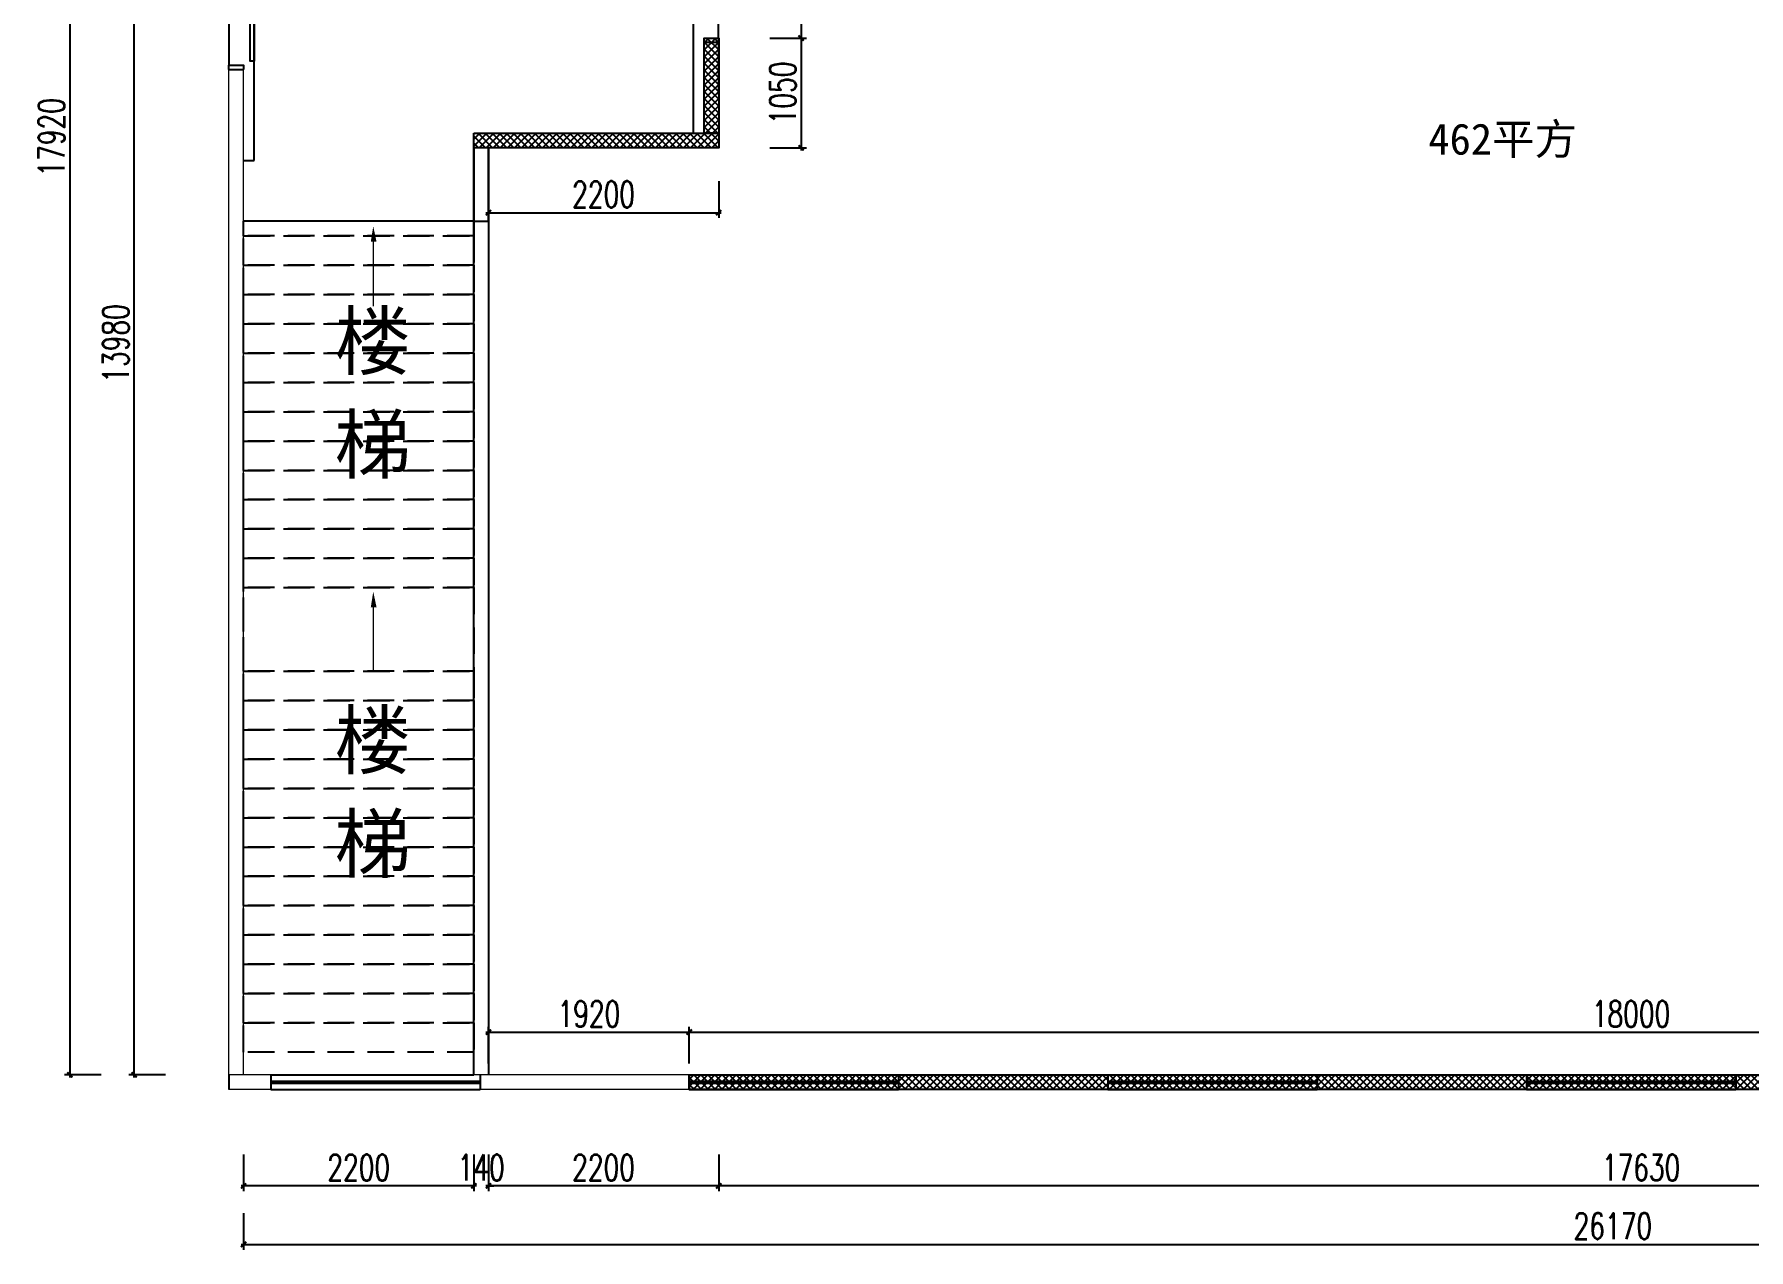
# Model space of a CAD drawing. Header units: millimetres. Extents: x 5625199 to 7433318, y -3316392 to -2552493.
# Drawn here: x 5802451 to 5818836, y -2599700 to -2588084 of the extents above; entities that cross this region are included whole.
import ezdxf

# ---------------------------------------------------------------- set-up
doc = ezdxf.new("R2010")
doc.units = ezdxf.units.MM
doc.header["$PDMODE"] = 35
doc.header["$PDSIZE"] = -10
doc.linetypes.add('DASHEDX2', pattern=[38.1, 25.4, -12.7])
for name, color, linetype in [('8', 8, 'Continuous'), ('PL-新建墙体', 5, 'Continuous'), ('PL-门', 4, 'Continuous')]:
    doc.layers.add(name, color=color, linetype=linetype)
doc.styles.add('PDF NSimSun', font='')
doc.styles.add('PDF SimSun', font='')
doc.styles.add('标注-尺寸', font='simplex.shx', dxfattribs={"width": 0.7})
doc.styles.get('PDF NSimSun').set_extended_font_data('NSimSun')
doc.styles.get('PDF SimSun').set_extended_font_data('SimSun')
doc.dimstyles.new('MS55', dxfattribs={"dimscale": 0, "dimtxt": 5, "dimasz": 1, "dimexe": 1, "dimexo": 0.8, "dimgap": 1, "dimtad": 1, "dimdec": 0, "dimrnd": 5, "dimdsep": 46, "dimtxsty": '标注-尺寸', "dimblk": 'ARCHTICK', "dimcen": 0, "dimdle": 0.5, "dimclrd": 256, "dimclre": 256, "dimclrt": 50, "dimadec": 0, "dimazin": 0, "dimtfac": 1, "dimtdec": 0, "dimtix": 1, "dimtofl": 0, "dimtmove": 2, "dimatfit": 3, "dimldrblk": 'jt2', "dimfxl": 6, "dimfxlon": 1, "dimtvp": 1, "dimtolj": 1, "dimtzin": 0, "dimarcsym": 0})

# ---------------------------------------------------------------- blocks, each defined once
blk = doc.blocks.new('_ArchTick')
at = {"color": 0, "linetype": 'ByBlock', "const_width": 0.4}
blk.add_lwpolyline([(-0.5, -0.5), (0.5, 0.5)], dxfattribs=at)
blk = doc.blocks.new('*D1191')
at = {"layer": '8', "lineweight": -2, "ltscale": 500, "transparency": 16777216}
for p, q in [((5803705, -2584049), (5803355, -2584049)), ((5803405, -2598054), (5803405, -2584024)), ((5803705, -2598029), (5803355, -2598029))]:
    blk.add_line(p, q, dxfattribs=at)
at = {"layer": 'Defpoints', "color": 0, "transparency": 16777216}
for p in [(5803405, -2584049), (5804512, -2584049), (5804512, -2598029)]:
    blk.add_point(p, dxfattribs=at)
at = {"layer": '8', "linetype": 'ByBlock', "lineweight": -2, "transparency": 16777216, "xscale": 50.00000000000007, "yscale": 50.00000000000007, "zscale": 50.00000000000007}
for p, rotation in [((5803405, -2584049), 90), ((5803405, -2598029), 270)]:
    blk.add_blockref('_ArchTick', p, dxfattribs=dict(at, rotation=rotation))
at = {"layer": '8', "color": 50, "ltscale": 500, "transparency": 16777216, "insert": (5803230, -2591039), "char_height": 250, "attachment_point": 5, "rotation": 90, "style": '标注-尺寸'}
blk.add_mtext('\\A1;13980', dxfattribs=at)
blk = doc.blocks.new('jt2')
at = {"ltscale": 0.1}
blk.add_line((0, 0), (-1, 0), dxfattribs=at)
at = {"color": 6, "ltscale": 0.1}
blk.add_lwpolyline([(-1.22, 1.26), (-0.72, 1.5), (0.02, 0), (-0.72, -1.5), (-1.22, -1.26), (0, 0), (-1.22, 1.26)], dxfattribs=at)
blk = doc.blocks.new('*D1194')
at = {"layer": '8', "lineweight": -2, "ltscale": 500, "transparency": 16777216}
for p, q in [((5803091, -2580109), (5802741, -2580109)), ((5802791, -2580084), (5802791, -2598054)), ((5803091, -2598029), (5802741, -2598029))]:
    blk.add_line(p, q, dxfattribs=at)
at = {"layer": 'Defpoints', "color": 0, "transparency": 16777216}
for p in [(5804677, -2580109), (5802791, -2598029), (5804677, -2598029)]:
    blk.add_point(p, dxfattribs=at)
at = {"layer": '8', "linetype": 'ByBlock', "lineweight": -2, "transparency": 16777216, "xscale": 50.00000000000007, "yscale": 50.00000000000007, "zscale": 50.00000000000007}
for p, rotation in [((5802791, -2580109), 90), ((5802791, -2598029), 270)]:
    blk.add_blockref('_ArchTick', p, dxfattribs=dict(at, rotation=rotation))
at = {"layer": '8', "color": 50, "ltscale": 500, "transparency": 16777216, "insert": (5802616, -2589069), "char_height": 250, "attachment_point": 5, "rotation": 90, "style": '标注-尺寸'}
blk.add_mtext('\\A1;17920', dxfattribs=at)
blk = doc.blocks.new('*D1214')
at = {"layer": '8', "lineweight": -2, "ltscale": 500, "transparency": 16777216}
for p, q in [((5808992, -2598790), (5808992, -2599140)), ((5826621, -2598790), (5826621, -2599140)), ((5826646, -2599090), (5808967, -2599090))]:
    blk.add_line(p, q, dxfattribs=at)
at = {"layer": 'Defpoints', "color": 0, "transparency": 16777216}
for p in [(5808992, -2589170), (5826621, -2595030), (5808992, -2599090)]:
    blk.add_point(p, dxfattribs=at)
at = {"layer": '8', "linetype": 'ByBlock', "lineweight": -2, "transparency": 16777216, "xscale": 50.00000000000007, "yscale": 50.00000000000007, "zscale": 50.00000000000007, "rotation": 180}
blk.add_blockref('_ArchTick', (5808992, -2599090), dxfattribs=at)
at = {"layer": '8', "linetype": 'ByBlock', "lineweight": -2, "transparency": 16777216, "xscale": 50.00000000000007, "yscale": 50.00000000000007, "zscale": 50.00000000000007}
blk.add_blockref('_ArchTick', (5826621, -2599090), dxfattribs=at)
at = {"layer": '8', "color": 50, "ltscale": 500, "transparency": 16777216, "insert": (5817807, -2598915), "char_height": 250, "attachment_point": 5, "style": '标注-尺寸'}
blk.add_mtext('\\A1;17630', dxfattribs=at)
blk = doc.blocks.new('*D1215')
at = {"layer": '8', "lineweight": -2, "ltscale": 500, "transparency": 16777216}
for p, q in [((5806792, -2598790), (5806792, -2599140)), ((5808992, -2598790), (5808992, -2599140)), ((5809017, -2599090), (5806767, -2599090))]:
    blk.add_line(p, q, dxfattribs=at)
at = {"layer": 'Defpoints', "color": 0, "transparency": 16777216}
for p in [(5808992, -2589170), (5806792, -2597929), (5806792, -2599090)]:
    blk.add_point(p, dxfattribs=at)
at = {"layer": '8', "linetype": 'ByBlock', "lineweight": -2, "transparency": 16777216, "xscale": 50.00000000000007, "yscale": 50.00000000000007, "zscale": 50.00000000000007, "rotation": 180}
blk.add_blockref('_ArchTick', (5806792, -2599090), dxfattribs=at)
at = {"layer": '8', "linetype": 'ByBlock', "lineweight": -2, "transparency": 16777216, "xscale": 50.00000000000007, "yscale": 50.00000000000007, "zscale": 50.00000000000007}
blk.add_blockref('_ArchTick', (5808992, -2599090), dxfattribs=at)
at = {"layer": '8', "color": 50, "ltscale": 500, "transparency": 16777216, "insert": (5807892, -2598915), "char_height": 250, "attachment_point": 5, "style": '标注-尺寸'}
blk.add_mtext('\\A1;2200', dxfattribs=at)
blk = doc.blocks.new('*D1216')
at = {"layer": '8', "lineweight": -2, "ltscale": 500, "transparency": 16777216}
for p, q in [((5806652, -2598790), (5806652, -2599140)), ((5806792, -2598790), (5806792, -2599140)), ((5806652, -2599090), (5806602, -2599090)), ((5806792, -2599090), (5806842, -2599090))]:
    blk.add_line(p, q, dxfattribs=at)
at = {"layer": 'Defpoints', "color": 0, "transparency": 16777216}
for p in [(5806652, -2597929), (5806792, -2597929), (5806652, -2599090)]:
    blk.add_point(p, dxfattribs=at)
at = {"layer": '8', "linetype": 'ByBlock', "lineweight": -2, "transparency": 16777216, "xscale": 50.00000000000007, "yscale": 50.00000000000007, "zscale": 50.00000000000007}
blk.add_blockref('_ArchTick', (5806652, -2599090), dxfattribs=at)
at = {"layer": '8', "linetype": 'ByBlock', "lineweight": -2, "transparency": 16777216, "xscale": 50.00000000000007, "yscale": 50.00000000000007, "zscale": 50.00000000000007, "rotation": 180}
blk.add_blockref('_ArchTick', (5806792, -2599090), dxfattribs=at)
at = {"layer": '8', "color": 50, "ltscale": 500, "transparency": 16777216, "insert": (5806722, -2598915), "char_height": 250, "attachment_point": 5, "style": '标注-尺寸'}
blk.add_mtext('\\A1;140', dxfattribs=at)
blk = doc.blocks.new('*D1217')
at = {"layer": '8', "lineweight": -2, "ltscale": 500, "transparency": 16777216}
for p, q in [((5804452, -2598790), (5804452, -2599140)), ((5806652, -2598790), (5806652, -2599140)), ((5806677, -2599090), (5804427, -2599090))]:
    blk.add_line(p, q, dxfattribs=at)
at = {"layer": 'Defpoints', "color": 0, "transparency": 16777216}
for p in [(5804452, -2598029), (5806652, -2597929), (5804452, -2599090)]:
    blk.add_point(p, dxfattribs=at)
at = {"layer": '8', "linetype": 'ByBlock', "lineweight": -2, "transparency": 16777216, "xscale": 50.00000000000007, "yscale": 50.00000000000007, "zscale": 50.00000000000007, "rotation": 180}
blk.add_blockref('_ArchTick', (5804452, -2599090), dxfattribs=at)
at = {"layer": '8', "linetype": 'ByBlock', "lineweight": -2, "transparency": 16777216, "xscale": 50.00000000000007, "yscale": 50.00000000000007, "zscale": 50.00000000000007}
blk.add_blockref('_ArchTick', (5806652, -2599090), dxfattribs=at)
at = {"layer": '8', "color": 50, "ltscale": 500, "transparency": 16777216, "insert": (5805552, -2598915), "char_height": 250, "attachment_point": 5, "style": '标注-尺寸'}
blk.add_mtext('\\A1;2200', dxfattribs=at)
blk = doc.blocks.new('*D1218')
at = {"layer": '8', "lineweight": -2, "ltscale": 500, "transparency": 16777216}
for p, q in [((5804452, -2599350), (5804452, -2599700)), ((5830621, -2599350), (5830621, -2599700)), ((5804427, -2599650), (5830646, -2599650))]:
    blk.add_line(p, q, dxfattribs=at)
at = {"layer": 'Defpoints', "color": 0, "transparency": 16777216}
for p in [(5804452, -2598029), (5830621, -2598029), (5830621, -2599650)]:
    blk.add_point(p, dxfattribs=at)
at = {"layer": '8', "linetype": 'ByBlock', "lineweight": -2, "transparency": 16777216, "xscale": 50.00000000000007, "yscale": 50.00000000000007, "zscale": 50.00000000000007, "rotation": 180}
blk.add_blockref('_ArchTick', (5804452, -2599650), dxfattribs=at)
at = {"layer": '8', "linetype": 'ByBlock', "lineweight": -2, "transparency": 16777216, "xscale": 50.00000000000007, "yscale": 50.00000000000007, "zscale": 50.00000000000007}
blk.add_blockref('_ArchTick', (5830621, -2599650), dxfattribs=at)
at = {"layer": '8', "color": 50, "ltscale": 500, "transparency": 16777216, "insert": (5817537, -2599475), "char_height": 250, "attachment_point": 5, "style": '标注-尺寸'}
blk.add_mtext('\\A1;26170', dxfattribs=at)
blk = doc.blocks.new('*D1296')
at = {"lineweight": -2, "ltscale": 500, "transparency": 16777216}
for p, q in [((5809480, -2586340), (5809830, -2586340)), ((5809780, -2586315), (5809780, -2588145)), ((5809480, -2588120), (5809830, -2588120))]:
    blk.add_line(p, q, dxfattribs=at)
at = {"layer": 'Defpoints', "color": 0, "transparency": 16777216}
for p in [(5808992, -2586340), (5808992, -2588120), (5809780, -2588120)]:
    blk.add_point(p, dxfattribs=at)
at = {"linetype": 'ByBlock', "lineweight": -2, "transparency": 16777216, "xscale": 50.00000000000007, "yscale": 50.00000000000007, "zscale": 50.00000000000007}
for p, rotation in [((5809780, -2586340), 90), ((5809780, -2588120), 270)]:
    blk.add_blockref('_ArchTick', p, dxfattribs=dict(at, rotation=rotation))
at = {"color": 50, "ltscale": 500, "transparency": 16777216, "insert": (5809605, -2587230), "char_height": 250, "attachment_point": 5, "rotation": 90, "style": '标注-尺寸'}
blk.add_mtext('\\A1;1780', dxfattribs=at)
blk = doc.blocks.new('*D1297')
at = {"lineweight": -2, "ltscale": 500, "transparency": 16777216}
for p, q in [((5809480, -2588120), (5809830, -2588120)), ((5809780, -2588095), (5809780, -2589195)), ((5809480, -2589170), (5809830, -2589170))]:
    blk.add_line(p, q, dxfattribs=at)
at = {"layer": 'Defpoints', "color": 0, "transparency": 16777216}
for p in [(5808992, -2588120), (5808992, -2589170), (5809780, -2589170)]:
    blk.add_point(p, dxfattribs=at)
at = {"linetype": 'ByBlock', "lineweight": -2, "transparency": 16777216, "xscale": 50.00000000000007, "yscale": 50.00000000000007, "zscale": 50.00000000000007}
for p, rotation in [((5809780, -2588120), 90), ((5809780, -2589170), 270)]:
    blk.add_blockref('_ArchTick', p, dxfattribs=dict(at, rotation=rotation))
at = {"color": 50, "ltscale": 500, "transparency": 16777216, "insert": (5809605, -2588645), "char_height": 250, "attachment_point": 5, "rotation": 90, "style": '标注-尺寸'}
blk.add_mtext('\\A1;1050', dxfattribs=at)
blk = doc.blocks.new('*D1298')
at = {"lineweight": -2, "ltscale": 500, "transparency": 16777216}
for p, q in [((5806792, -2589489), (5806792, -2589839)), ((5808992, -2589489), (5808992, -2589839)), ((5806767, -2589789), (5809017, -2589789))]:
    blk.add_line(p, q, dxfattribs=at)
at = {"layer": 'Defpoints', "color": 0, "transparency": 16777216}
for p in [(5806792, -2589170), (5808992, -2589170), (5808992, -2589789)]:
    blk.add_point(p, dxfattribs=at)
at = {"linetype": 'ByBlock', "lineweight": -2, "transparency": 16777216, "xscale": 50.00000000000007, "yscale": 50.00000000000007, "zscale": 50.00000000000007, "rotation": 180}
blk.add_blockref('_ArchTick', (5806792, -2589789), dxfattribs=at)
at = {"linetype": 'ByBlock', "lineweight": -2, "transparency": 16777216, "xscale": 50.00000000000007, "yscale": 50.00000000000007, "zscale": 50.00000000000007}
blk.add_blockref('_ArchTick', (5808992, -2589789), dxfattribs=at)
at = {"color": 50, "ltscale": 500, "transparency": 16777216, "insert": (5807892, -2589614), "char_height": 250, "attachment_point": 5, "style": '标注-尺寸'}
blk.add_mtext('\\A1;2200', dxfattribs=at)
blk = doc.blocks.new('*D1299')
at = {"lineweight": -2, "ltscale": 500, "transparency": 16777216}
for p, q in [((5806767, -2597621), (5808736, -2597621)), ((5806792, -2597921), (5806792, -2597571)), ((5808711, -2597921), (5808711, -2597571))]:
    blk.add_line(p, q, dxfattribs=at)
at = {"layer": 'Defpoints', "color": 0, "transparency": 16777216}
for p in [(5808711, -2597621), (5806792, -2598029), (5808711, -2598029)]:
    blk.add_point(p, dxfattribs=at)
at = {"linetype": 'ByBlock', "lineweight": -2, "transparency": 16777216, "xscale": 50.00000000000007, "yscale": 50.00000000000007, "zscale": 50.00000000000007, "rotation": 180}
blk.add_blockref('_ArchTick', (5806792, -2597621), dxfattribs=at)
at = {"linetype": 'ByBlock', "lineweight": -2, "transparency": 16777216, "xscale": 50.00000000000007, "yscale": 50.00000000000007, "zscale": 50.00000000000007}
blk.add_blockref('_ArchTick', (5808711, -2597621), dxfattribs=at)
at = {"color": 50, "ltscale": 500, "transparency": 16777216, "insert": (5807752, -2597446), "char_height": 250, "attachment_point": 5, "style": '标注-尺寸'}
blk.add_mtext('\\A1;1920', dxfattribs=at)
blk = doc.blocks.new('*D1300')
at = {"lineweight": -2, "ltscale": 500, "transparency": 16777216}
for p, q in [((5808686, -2597621), (5826736, -2597621)), ((5808711, -2597921), (5808711, -2597571)), ((5826711, -2597921), (5826711, -2597571))]:
    blk.add_line(p, q, dxfattribs=at)
at = {"layer": 'Defpoints', "color": 0, "transparency": 16777216}
for p in [(5826711, -2597621), (5808711, -2598029), (5826711, -2598029)]:
    blk.add_point(p, dxfattribs=at)
at = {"linetype": 'ByBlock', "lineweight": -2, "transparency": 16777216, "xscale": 50.00000000000007, "yscale": 50.00000000000007, "zscale": 50.00000000000007, "rotation": 180}
blk.add_blockref('_ArchTick', (5808711, -2597621), dxfattribs=at)
at = {"linetype": 'ByBlock', "lineweight": -2, "transparency": 16777216, "xscale": 50.00000000000007, "yscale": 50.00000000000007, "zscale": 50.00000000000007}
blk.add_blockref('_ArchTick', (5826711, -2597621), dxfattribs=at)
at = {"color": 50, "ltscale": 500, "transparency": 16777216, "insert": (5817711, -2597446), "char_height": 250, "attachment_point": 5, "style": '标注-尺寸'}
blk.add_mtext('\\A1;18000', dxfattribs=at)

msp = doc.modelspace()

# ---------------------------------------------------------------- hatches: boundary and pattern name
at = {"layer": 'PL-新建墙体'}
h = msp.add_hatch(dxfattribs=at)
h.set_pattern_fill('ANSI37', color=2, scale=15)
h.set_pattern_definition([(45, (273402.825, -417409.755), (-33.67596045, 33.67596045), []), (135, (273402.825, -417409.755), (-33.67596045, -33.67596045), [])])
h.paths.add_polyline_path([(5808851.88, -2585189.42), (5808991.77, -2585189.42), (5808991.77, -2586339.82), (5808851.88, -2586339.82)])
h.paths.add_polyline_path([(5824359.79, -2580109.31), (5818959.79, -2580109.31), (5818959.79, -2579969.31), (5824359.79, -2579969.31)])
h.paths.add_polyline_path([(5806651.89, -2589029.82), (5808991.88, -2589029.82), (5808991.88, -2589169.53), (5806651.89, -2589169.53)])
h.paths.add_polyline_path([(5826621.3, -2580109.31), (5826761.3, -2580109.31), (5826761.3, -2588029.48), (5826621.3, -2588029.48)])
h.paths.add_polyline_path([(5812359.79, -2580109.31), (5806959.79, -2580109.31), (5806959.79, -2579969.31), (5812359.79, -2579969.31)])
h.paths.add_polyline_path([(5826891.88, -2580109.31), (5824959.79, -2580109.31), (5824959.79, -2579969.31), (5826891.88, -2579969.31)])
h.paths.add_polyline_path([(5808851.77, -2588119.82), (5808991.88, -2588119.82), (5808991.88, -2589029.82), (5808851.77, -2589029.82)])
h.paths.add_polyline_path([(5818359.79, -2580109.31), (5812959.79, -2580109.31), (5812959.79, -2579969.31), (5818359.79, -2579969.31)])
h.paths.add_polyline_path([(5826761.3, -2583999.13), (5830621.48, -2583999.13), (5830621.48, -2584139.13), (5826761.3, -2584139.13)])
h.paths.add_polyline_path([(5808711.46, -2598029.48), (5826711.46, -2598029.48), (5826711.46, -2598169.48), (5808711.46, -2598169.48)])
h.paths.add_polyline_path([(5826761.3, -2588029.48), (5830621.46, -2588029.48), (5830621.46, -2587889.48), (5826761.3, -2587889.48)])
h.paths.add_polyline_path([(5830359.79, -2580109.31), (5827191.88, -2580107.53), (5827191.88, -2579967.53), (5830359.79, -2579969.31)])

# ---------------------------------------------------------------- linework, layer by layer
at = {"color": 250, "ltscale": 500}
for p, q in [((5808751.8, -2589029.82), (5808751.8, -2585389.82)), ((5804551.85, -2589289.8), (5804551.85, -2585649.8)), ((5804311.78, -2586559.8), (5804311.78, -2588379.8)), ((5804451.78, -2589289.8), (5804551.85, -2589289.8)), ((5804711.46, -2598029.48), (5806651.89, -2598029.48)), ((5808711.46, -2598029.48), (5810711.46, -2598029.48)), ((5812711.46, -2598029.48), (5814711.46, -2598029.48)), ((5816711.46, -2598029.48), (5818711.46, -2598029.48)), ((5804711.46, -2598169.48), (5806711.46, -2598169.48)), ((5808711.46, -2598169.48), (5810711.46, -2598169.48)), ((5812711.46, -2598169.48), (5814711.46, -2598169.48)), ((5816711.46, -2598169.48), (5818711.46, -2598169.48))]:
    msp.add_line(p, q, dxfattribs=at)
at = {"ltscale": 500}
for p, q in [((5808991.77, -2588119.82), (5808991.77, -2586299.82)), ((5808851.77, -2588159.82), (5808991.77, -2588159.82)), ((5804311.78, -2588419.8), (5804451.88, -2588419.8)), ((5806651.89, -2589029.9), (5808851.88, -2589029.82))]:
    msp.add_line(p, q, dxfattribs=at)
at = {"lineweight": 18}
for p, q in [((5808851.88, -2589029.82), (5808851.77, -2588159.82)), ((5808991.88, -2589169.53), (5808991.77, -2588159.82)), ((5804311.78, -2598029.48), (5804311.78, -2588419.8)), ((5804451.89, -2598029.48), (5804451.88, -2588419.8)), ((5808991.88, -2589169.53), (5806792.37, -2589169.53))]:
    msp.add_line(p, q, dxfattribs=at)
for p, q in [((5806651.89, -2598029.48), (5806651.89, -2589029.82)), ((5806792.37, -2589169.53), (5806792.37, -2598029.48))]:
    msp.add_line(p, q)
at = {"color": 255, "lineweight": 18}
msp.add_line((5804451.88, -2595308.91), (5804451.88, -2589870.47), dxfattribs=at)
at = {"color": 155, "ltscale": 500}
msp.add_line((5806651.89, -2589869.9), (5804451.89, -2589870.47), dxfattribs=at)
at = {"color": 255, "linetype": 'DASHEDX2', "ltscale": 10}
msp.add_line((5804451.89, -2597529.48), (5804451.89, -2589870.47), dxfattribs=at)
at = {"color": 255, "lineweight": 13}
msp.add_line((5806792.37, -2595441.25), (5806792.37, -2597997.9), dxfattribs=at)
at = {"color": 255, "lineweight": 9}
for p, q in [((5804711.46, -2598029.48), (5804311.78, -2598029.48)), ((5808711.46, -2598029.48), (5806651.89, -2598029.48)), ((5812711.46, -2598029.48), (5810711.46, -2598029.48)), ((5816711.46, -2598029.48), (5814711.46, -2598029.48)), ((5820711.46, -2598029.48), (5818711.46, -2598029.48)), ((5804711.46, -2598169.48), (5804311.78, -2598169.48)), ((5808711.46, -2598169.48), (5806711.46, -2598169.48)), ((5812711.46, -2598169.48), (5810711.46, -2598169.48)), ((5816711.46, -2598169.48), (5814711.46, -2598169.48)), ((5820711.46, -2598169.48), (5818711.46, -2598169.48))]:
    msp.add_line(p, q, dxfattribs=at)
at = {"color": 255, "ltscale": 500}
msp.add_line((5804311.78, -2598029.48), (5804311.78, -2598169.48), dxfattribs=at)
at = {"color": 255}
for p, q in [((5804711.46, -2598029.48), (5804711.46, -2598169.48)), ((5806711.46, -2598029.48), (5806711.46, -2598169.48)), ((5808711.46, -2598029.48), (5808711.46, -2598169.48)), ((5810711.46, -2598029.48), (5810711.46, -2598169.48)), ((5812711.46, -2598029.48), (5812711.46, -2598169.48)), ((5814711.46, -2598029.48), (5814711.46, -2598169.48)), ((5816711.46, -2598029.48), (5816711.46, -2598169.48)), ((5818711.46, -2598029.48), (5818711.46, -2598169.48))]:
    msp.add_line(p, q, dxfattribs=at)
at = {"color": 3, "ltscale": 500}
for p, q in [((5804711.46, -2598089.48), (5806711.46, -2598089.48)), ((5804711.46, -2598109.48), (5806711.46, -2598109.48)), ((5808711.46, -2598089.48), (5810711.46, -2598089.48)), ((5808711.46, -2598109.48), (5810711.46, -2598109.48)), ((5812711.46, -2598089.48), (5814711.46, -2598089.48)), ((5812711.46, -2598109.48), (5814711.46, -2598109.48)), ((5816711.46, -2598089.48), (5818711.46, -2598089.48)), ((5816711.46, -2598109.48), (5818711.46, -2598109.48))]:
    msp.add_line(p, q, dxfattribs=at)
at = {"ltscale": 500}
for points in [[(5808851.77, -2588159.82), (5808851.77, -2588119.82), (5808991.77, -2588119.82), (5808991.77, -2588159.82)], [(5804311.78, -2588419.8), (5804311.78, -2588379.8), (5804451.78, -2588379.8), (5804451.78, -2588419.8)]]:
    msp.add_lwpolyline(points, dxfattribs=at)
at = {"color": 1, "ltscale": 500}
for points in [[(5808851.77, -2588119.82), (5808991.88, -2588119.82), (5808991.88, -2589029.82), (5808851.77, -2589029.82)], [(5806651.89, -2589029.82), (5808991.88, -2589029.82), (5808991.88, -2589169.53), (5806651.89, -2589169.53)], [(5808711.46, -2598029.48), (5826711.46, -2598029.48), (5826711.46, -2598169.48), (5808711.46, -2598169.48)]]:
    msp.add_lwpolyline(points, close=True, dxfattribs=at)
at = {"color": 8, "ltscale": 500}
msp.add_lwpolyline([(5806651.89, -2589869.9), (5806792.37, -2589869.9), (5806792.37, -2589169.53), (5806651.89, -2589169.53)], close=True, dxfattribs=at)
at = {"color": 155, "linetype": 'DASHEDX2', "ltscale": 10}
msp.add_lwpolyline([(5806651.89, -2589869.89), (5806651.89, -2590011.56), (5804451.89, -2590011.48), (5804451.89, -2589870.46)], dxfattribs=at)
for points in [[(5804451.89, -2590011.48), (5806651.89, -2590011.56), (5806651.89, -2590291.56), (5804451.89, -2590291.48)], [(5804451.89, -2590291.48), (5806651.89, -2590291.56), (5806651.89, -2590571.56), (5804451.89, -2590571.48)], [(5804451.89, -2590571.48), (5806651.89, -2590571.56), (5806651.89, -2590851.56), (5804451.89, -2590851.48)], [(5804451.89, -2590851.48), (5806651.89, -2590851.56), (5806651.89, -2591131.56), (5804451.89, -2591131.48)], [(5804451.89, -2591131.48), (5806651.89, -2591131.56), (5806651.89, -2591411.56), (5804451.89, -2591411.48)], [(5804451.89, -2591411.48), (5806651.89, -2591411.56), (5806651.89, -2591691.56), (5804451.89, -2591691.48)], [(5804451.89, -2591691.48), (5806651.89, -2591691.56), (5806651.89, -2591971.56), (5804451.89, -2591971.48)], [(5804451.89, -2591971.48), (5806651.89, -2591971.56), (5806651.89, -2592251.56), (5804451.89, -2592251.48)], [(5804451.89, -2592251.48), (5806651.89, -2592251.56), (5806651.89, -2592531.56), (5804451.89, -2592531.48)], [(5804451.89, -2592531.48), (5806651.89, -2592531.56), (5806651.89, -2592811.56), (5804451.89, -2592811.48)], [(5804451.89, -2592811.48), (5806651.89, -2592811.56), (5806651.89, -2593091.56), (5804451.89, -2593091.48)], [(5804451.89, -2593091.48), (5806651.89, -2593091.56), (5806651.89, -2593371.56), (5804451.89, -2593371.48)], [(5804451.89, -2593371.48), (5806651.89, -2593371.56), (5806651.89, -2594171.56), (5804451.89, -2594171.48)], [(5804451.89, -2594171.48), (5806651.89, -2594171.56), (5806651.89, -2594451.56), (5804451.89, -2594451.48)], [(5804451.89, -2594451.48), (5806651.89, -2594451.56), (5806651.89, -2594731.56), (5804451.89, -2594731.48)], [(5804451.89, -2594731.48), (5806651.89, -2594731.56), (5806651.89, -2595011.56), (5804451.89, -2595011.48)], [(5804451.89, -2595011.48), (5806651.89, -2595011.56), (5806651.89, -2595291.56), (5804451.89, -2595291.48)], [(5804451.89, -2595291.48), (5806651.89, -2595291.56), (5806651.89, -2595571.56), (5804451.89, -2595571.48)], [(5804451.89, -2595571.48), (5806651.89, -2595571.56), (5806651.89, -2595851.56), (5804451.89, -2595851.48)], [(5804451.89, -2595851.48), (5806651.89, -2595851.56), (5806651.89, -2596131.56), (5804451.89, -2596131.48)], [(5804451.89, -2596131.48), (5806651.89, -2596131.56), (5806651.89, -2596411.56), (5804451.89, -2596411.48)], [(5804451.89, -2596411.48), (5806651.89, -2596411.56), (5806651.89, -2596691.56), (5804451.89, -2596691.48)], [(5804451.89, -2596691.48), (5806651.89, -2596691.56), (5806651.89, -2596971.56), (5804451.89, -2596971.48)], [(5804451.89, -2596971.48), (5806651.89, -2596971.56), (5806651.89, -2597251.56), (5804451.89, -2597251.48)], [(5804451.89, -2597251.48), (5806651.89, -2597251.56), (5806651.89, -2597531.56), (5804451.89, -2597531.48)], [(5804451.89, -2597531.48), (5806651.89, -2597531.56), (5806651.89, -2597811.56), (5804451.89, -2597811.48)]]:
    msp.add_lwpolyline(points, close=True, dxfattribs=at)
at = {"color": 2, "lineweight": 13}
for points in [[(5805690.92, -2590067.56), (5805690.92, -2590683.35)], [(5805690.92, -2593560.74), (5805690.92, -2594176.53)]]:
    msp.add_lwpolyline(points, dxfattribs=at)
at = {"color": 2, "transparency": 33554559}
for points in [[(5805667.23, -2590067.56), (5805690.92, -2589918.56), (5805722.5, -2590067.56)], [(5805667.23, -2593560.74), (5805690.92, -2593410.74), (5805722.5, -2593560.74)]]:
    msp.add_solid(points, dxfattribs=at)
at = {"layer": 'PL-门', "ltscale": 500}
msp.add_lwpolyline([(5804553.88, -2587430.3), (5804553.88, -2588340.3), (5804513.88, -2588340.3), (5804513.88, -2587430.3)], close=True, dxfattribs=at)

# ---------------------------------------------------------------- texts
at = {"color": 2}
for s, insert, char_height, attachment_point, style in [('462平方', (5815774.38, -2588936.29), 298.091, 1, 'PDF NSimSun'), ('楼', (5805321.12, -2591341.77), 535.46, 7, 'PDF SimSun'), ('梯', (5805321.12, -2592331.97), 535.46, 7, 'PDF SimSun'), ('楼', (5805321.12, -2595155.97), 535.46, 7, 'PDF SimSun'), ('梯', (5805321.12, -2596146.16), 535.46, 7, 'PDF SimSun')]:
    msp.add_mtext(s, dxfattribs=dict(at, insert=insert, char_height=char_height, attachment_point=attachment_point, style=style))

# ---------------------------------------------------------------- dimensions: what is measured, and where the dimension line sits
at = {"color": 8, "ltscale": 500}
for base, p1, p2, picture, middle in [((5809779.88, -2588119.82), (5808991.77, -2586339.82), (5808991.77, -2588119.82), '*D1296', (5809604.88, -2587229.82)), ((5809779.88, -2589169.53), (5808991.77, -2588119.82), (5808991.88, -2589169.53), '*D1297', (5809604.88, -2588644.67))]:
    dim = msp.add_linear_dim(base=base, p1=p1, p2=p2, angle=90, dimstyle='MS55', override={"dimscale": 50}, dxfattribs=at)
    dim.commit()
    dim.dimension.update_dxf_attribs({"geometry": picture, "text_midpoint": middle})
for base, p1, p2, picture, middle in [((5808991.88, -2589789.11), (5806792.37, -2589169.53), (5808991.88, -2589169.53), '*D1298', (5807892.13, -2589614.11)), ((5808711.46, -2597620.7), (5806792.37, -2598029.48), (5808711.46, -2598029.48), '*D1299', (5807751.91, -2597445.7)), ((5826711.46, -2597620.7), (5808711.46, -2598029.48), (5826711.46, -2598029.48), '*D1300', (5817711.46, -2597445.7))]:
    dim = msp.add_linear_dim(base=base, p1=p1, p2=p2, dimstyle='MS55', override={"dimscale": 50}, dxfattribs=at)
    dim.commit()
    dim.dimension.update_dxf_attribs({"geometry": picture, "text_midpoint": middle})
at = {"layer": '8', "color": 8, "ltscale": 500}
for base, p1, p2, picture, middle in [((5802790.5, -2598029.48), (5804677.04, -2580109.31), (5804677.04, -2598029.48), '*D1194', (5802615.5, -2589069.4)), ((5803405.2, -2584049.31), (5804511.62, -2598029.48), (5804511.62, -2584049.31), '*D1191', (5803230.2, -2591039.4))]:
    dim = msp.add_linear_dim(base=base, p1=p1, p2=p2, angle=90, dimstyle='MS55', override={"dimscale": 50}, dxfattribs=at)
    dim.commit()
    dim.dimension.update_dxf_attribs({"geometry": picture, "text_midpoint": middle})
for base, p1, p2, picture, middle in [((5806792.37, -2599089.66), (5808991.88, -2589169.53), (5806792.37, -2597929.48), '*D1215', (5807892.13, -2598914.66)), ((5808991.88, -2599089.66), (5826621.3, -2595029.85), (5808991.88, -2589169.53), '*D1214', (5817806.59, -2598914.66)), ((5804451.89, -2599089.66), (5806651.89, -2597929.48), (5804451.89, -2598029.48), '*D1217', (5805551.89, -2598914.66)), ((5830621.48, -2599650.1), (5804451.89, -2598029.48), (5830621.48, -2598029.48), '*D1218', (5817536.68, -2599475.1)), ((5806651.89, -2599089.66), (5806792.37, -2597929.48), (5806651.89, -2597929.48), '*D1216', (5806722.13, -2598914.66))]:
    dim = msp.add_linear_dim(base=base, p1=p1, p2=p2, dimstyle='MS55', override={"dimscale": 50}, dxfattribs=at)
    dim.commit()
    dim.dimension.update_dxf_attribs({"geometry": picture, "text_midpoint": middle})

doc.saveas('drawing.dxf')
